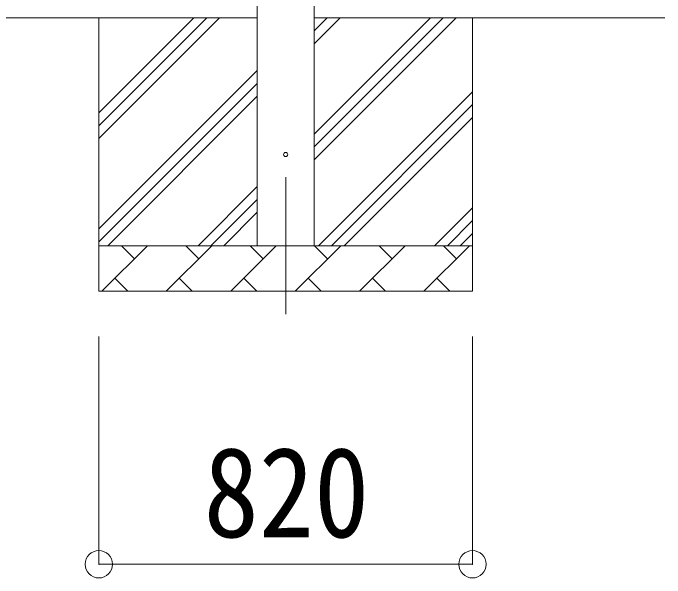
# Model space of a CAD drawing. Units: millimetres at full size, sheet at 1:60; details may follow other scales. Extents: x -16864 to 16864, y -11640 to 11640.
# Drawn here: x -6832 to -5401, y -7940 to -6700 of the extents above; entities that cross this region are included whole.
import ezdxf
from ezdxf.enums import TextEntityAlignment as Align

# ---------------------------------------------------------------- set-up
doc = ezdxf.new("R2010")
doc.units = ezdxf.units.MM
doc.header["$LTSCALE"] = 60
doc.header["$PDMODE"] = 32
doc.header["$PDSIZE"] = 60
doc.linetypes.add('CHAIN1', pattern=[8, 5, -1, 1, -1])
for name, color, linetype, lineweight in [('0-1_Defpoints', 7, 'CHAIN1', 9), ('0-2_TEXT1', 4, 'Continuous', 9), ('0-3_SHAPE', 7, 'Continuous', 9), ('0-8_TABLE1', 6, 'Continuous', 9)]:
    doc.layers.add(name, color=color, linetype=linetype, lineweight=lineweight)
doc.styles.add('ＭＳ ゴシック', font='')
doc.styles.get('ＭＳ ゴシック').set_extended_font_data('MS Gothic')

msp = doc.modelspace()

# ---------------------------------------------------------------- linework, layer by layer
at = {"layer": '0-1_Defpoints'}
msp.add_line((-6233.48, -7060.72), (-6233.48, -7409.72), dxfattribs=at)
at = {"layer": '0-2_TEXT1'}
for p, q in [((-6295.98, -7210.72), (-6295.98, -4355.72)), ((-6170.98, -4355.72), (-6170.98, -7210.72))]:
    msp.add_line(p, q, dxfattribs=at)
msp.add_circle((-6233.48, -7010.72), 4.5, dxfattribs=at)
at = {"layer": '0-3_SHAPE'}
for p, q in [((-6295.98, -6710.72), (-10843.98, -6710.72)), ((-6643.48, -6710.72), (-6643.48, -7310.72)), ((-6643.48, -6919.21), (-6435, -6710.72)), ((-6643.48, -6947.49), (-6406.72, -6710.72)), ((-6643.48, -6975.77), (-6378.43, -6710.72)), ((-6170.98, -6710.72), (-5400.98, -6710.72)), ((-6170.98, -6739.55), (-6142.16, -6710.72)), ((-6170.98, -6767.83), (-6113.87, -6710.72)), ((-6170.98, -7022.39), (-5859.32, -6710.72)), ((-6170.98, -6965.82), (-5915.88, -6710.72)), ((-6170.98, -6994.11), (-5887.6, -6710.72)), ((-5823.48, -6710.72), (-5823.48, -7310.72)), ((-6643.48, -7173.76), (-6295.98, -6826.26)), ((-6643.48, -7202.05), (-6295.98, -6854.55)), ((-6161.33, -7210.72), (-5823.48, -6872.88)), ((-6623.87, -7210.72), (-6295.98, -6882.83)), ((-6133.04, -7210.72), (-5823.48, -6901.16)), ((-6104.76, -7210.72), (-5823.48, -6929.45)), ((-6425.88, -7210.72), (-6295.98, -7080.82)), ((-6397.6, -7210.72), (-6295.98, -7109.11)), ((-6369.32, -7210.72), (-6295.98, -7137.39)), ((-5906.77, -7210.72), (-5823.48, -7127.44)), ((-5878.48, -7210.72), (-5823.48, -7155.72)), ((-5850.2, -7210.72), (-5823.48, -7184.01)), ((-6643.48, -7210.72), (-5823.48, -7210.72)), ((-6637.04, -7310.72), (-6537.04, -7210.72)), ((-6565.59, -7239.28), (-6594.14, -7210.72)), ((-6495.62, -7310.72), (-6395.62, -7210.72)), ((-6424.17, -7239.28), (-6452.72, -7210.72)), ((-6354.19, -7310.72), (-6254.19, -7210.72)), ((-6282.75, -7239.28), (-6311.3, -7210.72)), ((-6212.77, -7310.72), (-6112.77, -7210.72)), ((-6141.33, -7239.28), (-6169.88, -7210.72)), ((-6071.35, -7310.72), (-5971.35, -7210.72)), ((-5999.9, -7239.28), (-6028.46, -7210.72)), ((-5929.93, -7310.72), (-5829.93, -7210.72)), ((-5858.48, -7239.28), (-5887.04, -7210.72)), ((-6608.48, -7282.17), (-6579.93, -7310.72)), ((-6467.06, -7282.17), (-6438.51, -7310.72)), ((-6325.64, -7282.17), (-6297.09, -7310.72)), ((-6184.22, -7282.17), (-6155.67, -7310.72)), ((-6042.8, -7282.17), (-6014.24, -7310.72)), ((-5901.38, -7282.17), (-5872.82, -7310.72)), ((-5823.48, -7310.72), (-6643.48, -7310.72))]:
    msp.add_line(p, q, dxfattribs=at)
at = {"layer": '0-8_TABLE1'}
for p, q in [((-6643.48, -7909.72), (-6643.48, -7409.72)), ((-5823.48, -7909.72), (-5823.48, -7409.72)), ((-6643.48, -7909.72), (-5823.48, -7909.72))]:
    msp.add_line(p, q, dxfattribs=at)
for p in [(-6643.48, -7909.72), (-5823.48, -7909.72)]:
    msp.add_point(p, dxfattribs=at)

# ---------------------------------------------------------------- texts
at = {"layer": '0-8_TABLE1', "color": 7, "style": 'ＭＳ ゴシック', "width": 0.9}
msp.add_text('820', height=197.9, dxfattribs=at).set_placement((-6413.48, -7909.72), align=Align.BOTTOM_LEFT)

doc.saveas('drawing.dxf')
